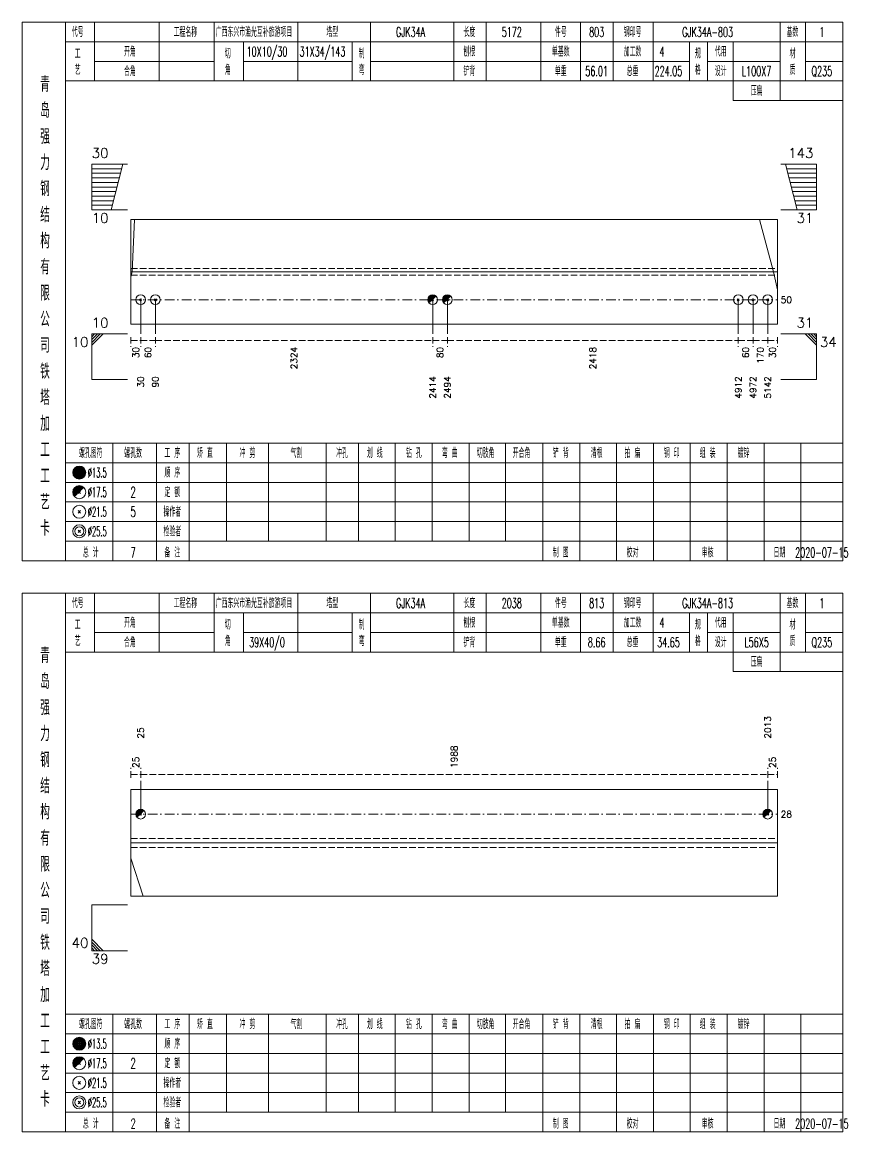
# Model space of a CAD drawing. Extents: x 0 to 2606, y -377 to 6479.
# Drawn here: x 1829.8 to 2082.7, y 2975 to 3315 of the extents above; entities that cross this region are included whole.
import ezdxf
from ezdxf.enums import TextEntityAlignment as Align

# ---------------------------------------------------------------- set-up
doc = ezdxf.new("R2010")
doc.units = 0
doc.header["$MEASUREMENT"] = 0
doc.linetypes.add('一点画线', pattern=[5.2, 3, -1, 0.2, -1])
doc.linetypes.add('虚线', pattern=[2.75, 2, -0.75])
doc.layers.get('0').update_dxf_attribs({"linetype": 'CONTINUOUS', "lineweight": 25})
doc.layers.add('1', color=7, linetype='CONTINUOUS', lineweight=25)
doc.layers.add('4', color=7, linetype='CONTINUOUS', lineweight=25)
doc.styles.get("Standard").update_dxf_attribs({"font": 'simplex.shx', "width": 0.7, "height": 3, "bigfont": 'gbhzfs.shx'})

msp = doc.modelspace()

# ---------------------------------------------------------------- linework, layer by layer
at = {"color": 7, "linetype": 'Continuous', "lineweight": 13}
for p, q in [((1851.1, 3271.5), (1862.1, 3271.5)), ((1851.1, 3257.5), (1851.1, 3271.5)), ((1857.1, 3257.5), (1860.6, 3271.5)), ((2073.2, 3271.5), (2062.2, 3271.5)), ((2067.2, 3257.5), (2063.7, 3271.5)), ((2073.2, 3257.5), (2073.2, 3271.5)), ((1851.1, 3270.1), (1860.25, 3270.1)), ((1851.1, 3268.7), (1859.9, 3268.7)), ((2073.2, 3270.1), (2064.05, 3270.1)), ((2073.2, 3268.7), (2064.4, 3268.7)), ((1851.1, 3267.3), (1859.55, 3267.3)), ((1851.1, 3265.9), (1859.2, 3265.9)), ((1851.1, 3264.5), (1858.85, 3264.5)), ((2073.2, 3267.3), (2064.75, 3267.3)), ((2073.2, 3265.9), (2065.1, 3265.9)), ((2073.2, 3264.5), (2065.45, 3264.5)), ((1851.1, 3263.1), (1858.5, 3263.1)), ((1851.1, 3261.7), (1858.15, 3261.7)), ((2073.2, 3263.1), (2065.8, 3263.1)), ((2073.2, 3261.7), (2066.15, 3261.7)), ((1851.1, 3260.3), (1857.8, 3260.3)), ((1851.1, 3258.9), (1857.45, 3258.9)), ((1851.1, 3257.5), (1862.1, 3257.5)), ((2073.2, 3257.5), (2062.2, 3257.5)), ((2073.2, 3260.3), (2066.5, 3260.3)), ((2073.2, 3258.9), (2066.85, 3258.9)), ((1863.48, 3238.5), (1864.25, 3254.55)), ((2060.01, 3238.5), (2055.72, 3254.55)), ((1863.1, 3236.89), (1863.48, 3238.5)), ((2061.2, 3233.04), (2060.01, 3238.5)), ((1866.1, 3229.95), (1866.1, 3219.5)), ((1870.6, 3229.95), (1870.6, 3219.5)), ((1955.56, 3229.95), (1955.56, 3219.5)), ((1960.06, 3229.95), (1960.06, 3219.5)), ((2049.2, 3229.95), (2049.2, 3219.5)), ((2053.7, 3229.95), (2053.7, 3219.5)), ((2058.2, 3229.95), (2058.2, 3219.5)), ((1851.1, 3219.5), (1862.1, 3219.5)), ((1851.1, 3219.5), (1851.1, 3205.5)), ((1851.97, 3219.5), (1851.1, 3218.62)), ((1852.85, 3219.5), (1851.1, 3217.75)), ((1853.72, 3219.5), (1851.1, 3216.88)), ((1854.6, 3219.5), (1851.1, 3216)), ((2073.2, 3219.5), (2062.2, 3219.5)), ((2069.7, 3219.5), (2073.2, 3216)), ((2070.57, 3219.5), (2073.2, 3216.88)), ((2071.45, 3219.5), (2073.2, 3217.75)), ((2072.32, 3219.5), (2073.2, 3218.62)), ((2073.2, 3219.5), (2073.2, 3205.5)), ((1851.1, 3205.5), (1862.1, 3205.5)), ((2073.2, 3205.5), (2062.2, 3205.5)), ((1866.1, 3072.34), (1866.1, 3082.5)), ((2058.2, 3072.34), (2058.2, 3082.5)), ((1863.1, 3058.83), (1866.89, 3047.16)), ((1851.1, 3044.5), (1862.1, 3044.5)), ((1851.1, 3044.5), (1851.1, 3030.5)), ((1854.6, 3030.5), (1851.1, 3034)), ((1853.72, 3030.5), (1851.1, 3033.12)), ((1852.85, 3030.5), (1851.1, 3032.25)), ((1851.97, 3030.5), (1851.1, 3031.38)), ((1851.1, 3030.5), (1862.1, 3030.5))]:
    msp.add_line(p, q, dxfattribs=at)
at = {"color": 7, "linetype": 'Continuous', "lineweight": 18}
for p, q in [((1863.1, 3254.55), (1863.1, 3222.45)), ((1863.1, 3254.55), (2061.2, 3254.55)), ((2061.2, 3254.55), (2061.2, 3222.45)), ((1863.1, 3238.5), (2061.2, 3238.5)), ((1863.1, 3079.84), (1863.1, 3047.16)), ((1863.1, 3079.84), (2061.2, 3079.84)), ((2061.2, 3079.84), (2061.2, 3047.16)), ((1863.1, 3063.5), (2061.2, 3063.5))]:
    msp.add_line(p, q, dxfattribs=at)
at = {"color": 1, "linetype": '虚线', "lineweight": 18}
for p, q in [((1863.1, 3239.55), (2061.2, 3239.55)), ((1863.1, 3237.45), (2061.2, 3237.45)), ((1863.1, 3064.84), (2061.2, 3064.84)), ((1863.1, 3062.16), (2061.2, 3062.16))]:
    msp.add_line(p, q, dxfattribs=at)
at = {"color": 3, "linetype": '一点画线', "lineweight": 13}
for p, q in [((1863.1, 3229.95), (2061.2, 3229.95)), ((1863.1, 3072.34), (2061.2, 3072.34))]:
    msp.add_line(p, q, dxfattribs=at)
at = {"color": 8, "linetype": '虚线', "lineweight": 9}
for p, q in [((1863.1, 3218.5), (1863.1, 3215.5)), ((1863.1, 3217.5), (1866.1, 3217.5)), ((1866.1, 3218.5), (1866.1, 3215.5)), ((1866.1, 3218.5), (1866.1, 3215.5)), ((1866.1, 3217.5), (1870.6, 3217.5)), ((1870.6, 3218.5), (1870.6, 3215.5)), ((1870.6, 3218.5), (1870.6, 3215.5)), ((1870.6, 3217.5), (1955.56, 3217.5)), ((1955.56, 3218.5), (1955.56, 3215.5)), ((1955.56, 3218.5), (1955.56, 3215.5)), ((1955.56, 3217.5), (1960.06, 3217.5)), ((1960.06, 3218.5), (1960.06, 3215.5)), ((1960.06, 3218.5), (1960.06, 3215.5)), ((1960.06, 3217.5), (2049.2, 3217.5)), ((2049.2, 3218.5), (2049.2, 3215.5)), ((2049.2, 3218.5), (2049.2, 3215.5)), ((2049.2, 3217.5), (2053.7, 3217.5)), ((2053.7, 3218.5), (2053.7, 3215.5)), ((2053.7, 3218.5), (2053.7, 3215.5)), ((2053.7, 3217.5), (2058.2, 3217.5)), ((2058.2, 3218.5), (2058.2, 3215.5)), ((2058.2, 3218.5), (2058.2, 3215.5)), ((2058.2, 3217.5), (2061.2, 3217.5)), ((2061.2, 3218.5), (2061.2, 3215.5)), ((1863.1, 3083.5), (1863.1, 3086.5)), ((1863.1, 3084.5), (1866.1, 3084.5)), ((1866.1, 3083.5), (1866.1, 3086.5)), ((1866.1, 3083.5), (1866.1, 3086.5)), ((1866.1, 3084.5), (2058.2, 3084.5)), ((2058.2, 3083.5), (2058.2, 3086.5)), ((2058.2, 3083.5), (2058.2, 3086.5)), ((2058.2, 3084.5), (2061.2, 3084.5)), ((2061.2, 3083.5), (2061.2, 3086.5))]:
    msp.add_line(p, q, dxfattribs=at)
at = {"color": 7, "linetype": 'Continuous', "lineweight": 0}
for p, q in [((1865.8, 3072.04), (1866.4, 3072.64)), ((1865.8, 3072.64), (1866.4, 3072.04)), ((2057.9, 3072.04), (2058.5, 3072.64)), ((2057.9, 3072.64), (2058.5, 3072.04))]:
    msp.add_line(p, q, dxfattribs=at)
at = {"color": 7, "linetype": 'Continuous', "lineweight": 13}
for centre in [(1866.1, 3072.34), (2058.2, 3072.34)]:
    msp.add_circle(centre, 1.5, dxfattribs=at)
for centre, radius in [((1866.1, 3072.34), 1.35), ((2058.2, 3072.34), 1.35), ((1866.1, 3072.34), 1.2), ((1866.1, 3072.34), 1.05), ((1866.1, 3072.34), 0.9), ((1866.1, 3072.34), 0.75), ((1866.1, 3072.34), 0.6), ((1866.1, 3072.34), 0.45), ((1866.1, 3072.34), 0.3), ((1866.1, 3072.34), 0.15), ((2058.2, 3072.34), 1.2), ((2058.2, 3072.34), 1.05), ((2058.2, 3072.34), 0.9), ((2058.2, 3072.34), 0.75), ((2058.2, 3072.34), 0.6), ((2058.2, 3072.34), 0.45), ((2058.2, 3072.34), 0.3), ((2058.2, 3072.34), 0.15)]:
    msp.add_arc(centre, radius, 45, 225, dxfattribs=at)
at = {"layer": '1', "color": 7, "linetype": 'Continuous', "lineweight": 13}
for p, q in [((1865.8, 3229.65), (1866.4, 3230.25)), ((1866.4, 3229.65), (1865.8, 3230.25)), ((1870.3, 3229.65), (1870.9, 3230.25)), ((1870.9, 3229.65), (1870.3, 3230.25)), ((2048.9, 3229.65), (2049.5, 3230.25)), ((2049.5, 3229.65), (2048.9, 3230.25)), ((2053.4, 3229.65), (2054, 3230.25)), ((2054, 3229.65), (2053.4, 3230.25)), ((2057.9, 3229.65), (2058.5, 3230.25)), ((2058.5, 3229.65), (2057.9, 3230.25))]:
    msp.add_line(p, q, dxfattribs=at)
at = {"layer": '1', "color": 7, "linetype": 'Continuous', "lineweight": 0}
for p, q in [((1955.26, 3229.65), (1955.86, 3230.25)), ((1955.26, 3230.25), (1955.86, 3229.65)), ((1959.76, 3229.65), (1960.36, 3230.25)), ((1959.76, 3230.25), (1960.36, 3229.65))]:
    msp.add_line(p, q, dxfattribs=at)
at = {"layer": '1', "color": 7, "linetype": 'Continuous', "lineweight": 18}
for p, q in [((1863.1, 3222.45), (2061.2, 3222.45)), ((1863.1, 3047.16), (2061.2, 3047.16))]:
    msp.add_line(p, q, dxfattribs=at)
at = {"layer": '1', "color": 7, "linetype": 'Continuous', "lineweight": 13}
for centre in [(1866.1, 3229.95), (1870.6, 3229.95), (1955.56, 3229.95), (1960.06, 3229.95), (2049.2, 3229.95), (2053.7, 3229.95), (2058.2, 3229.95)]:
    msp.add_circle(centre, 1.5, dxfattribs=at)
for centre, radius in [((1955.56, 3229.95), 1.35), ((1955.56, 3229.95), 1.2), ((1955.56, 3229.95), 1.05), ((1955.56, 3229.95), 0.9), ((1955.56, 3229.95), 0.75), ((1955.56, 3229.95), 0.6), ((1955.56, 3229.95), 0.45), ((1955.56, 3229.95), 0.3), ((1955.56, 3229.95), 0.15), ((1960.06, 3229.95), 1.35), ((1960.06, 3229.95), 1.2), ((1960.06, 3229.95), 1.05), ((1960.06, 3229.95), 0.9), ((1960.06, 3229.95), 0.75), ((1960.06, 3229.95), 0.6), ((1960.06, 3229.95), 0.45), ((1960.06, 3229.95), 0.3), ((1960.06, 3229.95), 0.15)]:
    msp.add_arc(centre, radius, 45, 225, dxfattribs=at)
at = {"layer": '4', "color": 1, "linetype": 'Continuous', "lineweight": 18}
for p, q in [((1843.1, 3150), (1843.1, 3315)), ((1852, 3297), (1852, 3315)), ((1871.8, 3297), (1871.8, 3315)), ((1888.6, 3297), (1888.6, 3315)), ((1914.2, 3297), (1914.2, 3315)), ((1936.5, 3297), (1936.5, 3315)), ((1962, 3297), (1962, 3315)), ((1972, 3297), (1972, 3315)), ((1988.7, 3297), (1988.7, 3315)), ((2000.9, 3297), (2000.9, 3315)), ((2010.9, 3297), (2010.9, 3315)), ((2023.1, 3297), (2023.1, 3315)), ((2062, 3291), (2062, 3315)), ((2069.8, 3297), (2069.8, 3315)), ((1843.1, 3309), (2081.2, 3309)), ((1897.6, 3297), (1897.6, 3309)), ((1930.9, 3297), (1930.9, 3309)), ((2034.2, 3297), (2034.2, 3309)), ((2039.8, 3297), (2039.8, 3309)), ((2047.6, 3291), (2047.6, 3309)), ((1852, 3303), (1888.6, 3303)), ((1897.6, 3303), (1930.9, 3303)), ((1936.5, 3303), (2034.2, 3303)), ((2039.8, 3303), (2062, 3303)), ((2069.8, 3303), (2081.2, 3303)), ((1843.1, 3297), (2081.2, 3297)), ((2047.6, 3291), (2081.2, 3291)), ((1843.1, 3186), (2081.2, 3186)), ((1857.6, 3150), (1857.6, 3186)), ((1870.9, 3150), (1870.9, 3186)), ((1881, 3150), (1881, 3186)), ((1892.4, 3156), (1892.4, 3186)), ((1905.3, 3156), (1905.3, 3186)), ((1922.9, 3156), (1922.9, 3186)), ((1932.8, 3156), (1932.8, 3186)), ((1944.1, 3156), (1944.1, 3186)), ((1955.4, 3156), (1955.4, 3186)), ((1966.7, 3156), (1966.7, 3186)), ((1977.9, 3156), (1977.9, 3186)), ((1989.3, 3156), (1989.3, 3186)), ((2000.6, 3156), (2000.6, 3186)), ((2011.9, 3156), (2011.9, 3186)), ((2023.2, 3156), (2023.2, 3186)), ((2034.5, 3156), (2034.5, 3186)), ((2045.8, 3156), (2045.8, 3186)), ((2057.1, 3156), (2057.1, 3186)), ((2068.4, 3156), (2068.4, 3186)), ((1843.1, 3180), (2081.2, 3180)), ((1843.1, 3174), (2081.2, 3174)), ((1843.1, 3168), (2081.2, 3168)), ((1843.1, 3162), (2081.2, 3162)), ((1843.1, 3156), (2081.2, 3156)), ((1989.3, 3150), (1989.3, 3156)), ((2000.6, 3150), (2000.6, 3156)), ((2011.9, 3150), (2011.9, 3156)), ((2023.2, 3150), (2023.2, 3156)), ((2034.5, 3150), (2034.5, 3156)), ((2045.8, 3150), (2045.8, 3156)), ((2057.1, 3150), (2057.1, 3156)), ((2068.4, 3150), (2068.4, 3156)), ((1843.1, 2975), (1843.1, 3140)), ((1852, 3122), (1852, 3140)), ((1871.8, 3122), (1871.8, 3140)), ((1888.6, 3122), (1888.6, 3140)), ((1914.2, 3122), (1914.2, 3140)), ((1936.5, 3122), (1936.5, 3140)), ((1962, 3122), (1962, 3140)), ((1972, 3122), (1972, 3140)), ((1988.7, 3122), (1988.7, 3140)), ((2000.9, 3122), (2000.9, 3140)), ((2010.9, 3122), (2010.9, 3140)), ((2023.1, 3122), (2023.1, 3140)), ((2062, 3116), (2062, 3140)), ((2069.8, 3122), (2069.8, 3140)), ((1843.1, 3134), (2081.2, 3134)), ((1897.6, 3122), (1897.6, 3134)), ((1930.9, 3122), (1930.9, 3134)), ((2034.2, 3122), (2034.2, 3134)), ((2039.8, 3122), (2039.8, 3134)), ((2047.6, 3116), (2047.6, 3134)), ((1852, 3128), (1888.6, 3128)), ((1897.6, 3128), (1930.9, 3128)), ((1936.5, 3128), (2034.2, 3128)), ((2039.8, 3128), (2062, 3128)), ((2069.8, 3128), (2081.2, 3128)), ((1843.1, 3122), (2081.2, 3122)), ((2047.6, 3116), (2081.2, 3116)), ((1843.1, 3011), (2081.2, 3011)), ((1857.6, 2975), (1857.6, 3011)), ((1870.9, 2975), (1870.9, 3011)), ((1881, 2975), (1881, 3011)), ((1892.4, 2981), (1892.4, 3011)), ((1905.3, 2981), (1905.3, 3011)), ((1922.9, 2981), (1922.9, 3011)), ((1932.8, 2981), (1932.8, 3011)), ((1944.1, 2981), (1944.1, 3011)), ((1955.4, 2981), (1955.4, 3011)), ((1966.7, 2981), (1966.7, 3011)), ((1977.9, 2981), (1977.9, 3011)), ((1989.3, 2981), (1989.3, 3011)), ((2000.6, 2981), (2000.6, 3011)), ((2011.9, 2981), (2011.9, 3011)), ((2023.2, 2981), (2023.2, 3011)), ((2034.5, 2981), (2034.5, 3011)), ((2045.8, 2981), (2045.8, 3011)), ((2057.1, 2981), (2057.1, 3011)), ((2068.4, 2981), (2068.4, 3011)), ((1843.1, 3005), (2081.2, 3005)), ((1843.1, 2999), (2081.2, 2999)), ((1843.1, 2993), (2081.2, 2993)), ((1843.1, 2987), (2081.2, 2987)), ((1843.1, 2981), (2081.2, 2981)), ((1989.3, 2975), (1989.3, 2981)), ((2000.6, 2975), (2000.6, 2981)), ((2011.9, 2975), (2011.9, 2981)), ((2023.2, 2975), (2023.2, 2981)), ((2034.5, 2975), (2034.5, 2981)), ((2045.8, 2975), (2045.8, 2981)), ((2057.1, 2975), (2057.1, 2981)), ((2068.4, 2975), (2068.4, 2981))]:
    msp.add_line(p, q, dxfattribs=at)
at = {"layer": '4', "color": 7, "linetype": 'Continuous', "lineweight": 13}
for p, q in [((1847.1, 3176.8), (1847.5, 3177.2)), ((1847.5, 3176.8), (1847.1, 3177.2)), ((1846.9, 3164.6), (1847.7, 3165.4)), ((1847.7, 3164.6), (1846.9, 3165.4)), ((1846.9, 3158.6), (1847.7, 3159.4)), ((1847.7, 3158.6), (1846.9, 3159.4)), ((1847.1, 3001.8), (1847.5, 3002.2)), ((1847.5, 3001.8), (1847.1, 3002.2)), ((1846.9, 2989.6), (1847.7, 2990.4)), ((1847.7, 2989.6), (1846.9, 2990.4)), ((1846.9, 2983.6), (1847.7, 2984.4)), ((1847.7, 2983.6), (1846.9, 2984.4))]:
    msp.add_line(p, q, dxfattribs=at)
at = {"layer": '4', "color": 7, "linetype": 'Continuous', "lineweight": 0}
for p, q in [((1846.9, 3170.6), (1847.7, 3171.4)), ((1846.9, 3171.4), (1847.7, 3170.6)), ((1846.9, 2995.6), (1847.7, 2996.4)), ((1846.9, 2996.4), (1847.7, 2995.6))]:
    msp.add_line(p, q, dxfattribs=at)
at = {"layer": '4', "color": 1, "linetype": 'Continuous', "lineweight": 18}
for points in [[(1829.8, 3315), (1829.8, 3150), (2081.2, 3150), (2081.2, 3315)], [(1829.8, 3140), (1829.8, 2975), (2081.2, 2975), (2081.2, 3140)]]:
    msp.add_lwpolyline(points, close=True, dxfattribs=at)
at = {"layer": '4', "color": 7, "linetype": 'Continuous', "lineweight": 13}
for centre, radius in [((1847.3, 3177), 2), ((1847.3, 3177), 1.8), ((1847.3, 3177), 1.6), ((1847.3, 3177), 1.4), ((1847.3, 3177), 1.2), ((1847.3, 3177), 1), ((1847.3, 3177), 0.8), ((1847.3, 3177), 0.6), ((1847.3, 3177), 0.4), ((1847.3, 3177), 0.2), ((1847.3, 3171), 2), ((1847.3, 3165), 2), ((1847.3, 3159), 2), ((1847.3, 3159), 1.4), ((1847.3, 3002), 2), ((1847.3, 3002), 1.8), ((1847.3, 3002), 1.6), ((1847.3, 3002), 1.4), ((1847.3, 3002), 1.2), ((1847.3, 3002), 1), ((1847.3, 3002), 0.8), ((1847.3, 3002), 0.6), ((1847.3, 3002), 0.4), ((1847.3, 3002), 0.2), ((1847.3, 2996), 2), ((1847.3, 2990), 2), ((1847.3, 2984), 2), ((1847.3, 2984), 1.4)]:
    msp.add_circle(centre, radius, dxfattribs=at)
for centre, radius in [((1847.3, 3171), 1.8), ((1847.3, 3171), 1.6), ((1847.3, 3171), 1.4), ((1847.3, 3171), 1.2), ((1847.3, 3171), 1), ((1847.3, 3171), 0.8), ((1847.3, 3171), 0.6), ((1847.3, 3171), 0.4), ((1847.3, 3171), 0.2), ((1847.3, 2996), 1.8), ((1847.3, 2996), 1.6), ((1847.3, 2996), 1.4), ((1847.3, 2996), 1.2), ((1847.3, 2996), 1), ((1847.3, 2996), 0.8), ((1847.3, 2996), 0.6), ((1847.3, 2996), 0.4), ((1847.3, 2996), 0.2)]:
    msp.add_arc(centre, radius, 45, 225, dxfattribs=at)

# ---------------------------------------------------------------- texts
at = {"color": 7, "linetype": 'Continuous', "lineweight": 13}
for s, p in [('30', (1851.1, 3272.5)), ('10', (1851.1, 3220.5))]:
    msp.add_text(s, height=3, dxfattribs=at).set_placement(p, align=Align.BOTTOM_LEFT)
for s, p in [('143', (2072.2, 3272.5)), ('31', (2072.2, 3220.5)), ('40', (1850.1, 3030.5))]:
    msp.add_text(s, height=3, dxfattribs=at).set_placement(p, align=Align.BOTTOM_RIGHT)
for s, p in [('10', (1851.1, 3256.5)), ('34', (2074.2, 3218.5)), ('39', (1851.1, 3029.5))]:
    msp.add_text(s, height=3, dxfattribs=at).set_placement(p, align=Align.TOP_LEFT)
for s, p in [('31', (2072.2, 3256.5)), ('10', (1850.1, 3218.5))]:
    msp.add_text(s, height=3, dxfattribs=at).set_placement(p, align=Align.TOP_RIGHT)
for s, p in [('50', (2062.2, 3229.95)), ('28', (2062.2, 3072.34))]:
    msp.add_text(s, height=2, dxfattribs=at).set_placement(p, align=Align.MIDDLE_LEFT)
at = {"color": 8, "linetype": 'Continuous', "lineweight": 9}
for s, p in [('30', (1864.6, 3215.5)), ('60', (1868.35, 3215.5)), ('2324', (1913.08, 3215.5)), ('80', (1957.81, 3215.5)), ('2418', (2004.63, 3215.5)), ('60', (2051.45, 3215.5)), ('170', (2055.95, 3215.5)), ('30', (2059.7, 3215.5))]:
    msp.add_text(s, height=2, rotation=90, dxfattribs=at).set_placement(p, align=Align.MIDDLE_RIGHT)
at = {"color": 7, "linetype": 'Continuous', "lineweight": 13}
for s, p in [('2013', (2058.2, 3095.5)), ('25', (1866.1, 3095.5))]:
    msp.add_text(s, height=2, rotation=90, dxfattribs=at).set_placement(p, align=Align.MIDDLE_LEFT)
at = {"color": 8, "linetype": 'Continuous', "lineweight": 9}
for s, p in [('1988', (1962.15, 3086.5)), ('25', (1864.6, 3086.5)), ('25', (2059.7, 3086.5))]:
    msp.add_text(s, height=2, rotation=90, dxfattribs=at).set_placement(p, align=Align.MIDDLE_LEFT)
at = {"layer": '1', "color": 7, "linetype": 'Continuous', "lineweight": 13}
for s, p in [('30', (1866.1, 3206.5)), ('90', (1870.6, 3206.5)), ('2414', (1955.56, 3206.5)), ('2494', (1960.06, 3206.5)), ('4912', (2049.2, 3206.5)), ('4972', (2053.7, 3206.5)), ('5142', (2058.2, 3206.5))]:
    msp.add_text(s, height=2, rotation=90, dxfattribs=at).set_placement(p, align=Align.MIDDLE_RIGHT)
at = {"layer": '4', "color": 1, "linetype": 'Continuous', "lineweight": 13}
for s, height, width, p in [('代号', 3, 0.6, (1846.8, 3312)), ('工程名称', 3, 0.6, (1879.8, 3312)), ('广西东兴市渔光互补旅游项目', 3, 0.6, (1900.8, 3312)), ('塔型', 3, 0.6, (1924.8, 3312)), ('GJK34A', 3, 0.6, (1948.8, 3312)), ('长度', 3, 0.6, (1966.8, 3312)), ('5172', 3, 0.6, (1979.8, 3312)), ('件号', 3, 0.6, (1994.8, 3312)), ('803', 3, 0.6, (2005.8, 3312)), ('钢印号', 3, 0.6, (2016.8, 3312)), ('GJK34A-803', 3, 0.6, (2039.8, 3312)), ('基数', 3, 0.6, (2065.8, 3312)), ('1', 3, 0.6, (2074.8, 3312)), ('工', 3, 0.6, (1846.8, 3305.4)), ('开角', 3, 0.6, (1862.8, 3306)), ('切', 3, 0.6, (1892.8, 3305.4)), ('10X10/30', 3, 0.6, (1904.8, 3306)), ('31X34/143', 3, 0.6, (1921.8, 3306)), ('制', 3, 0.6, (1933.8, 3305.4)), ('刨根', 3, 0.6, (1966.8, 3306)), ('单基数', 3, 0.6, (1994.8, 3306)), ('加工数', 3, 0.6, (2016.8, 3306)), ('4', 3, 0.6, (2025.8, 3306)), ('规', 3, 0.6, (2036.8, 3305.4)), ('代用', 3, 0.6, (2043.8, 3306)), ('材', 3, 0.6, (2065.8, 3305.4)), ('艺', 3, 0.6, (1846.8, 3300.4)), ('合角', 3, 0.6, (1862.8, 3300)), ('角', 3, 0.6, (1892.8, 3300.4)), ('弯', 3, 0.6, (1933.8, 3300.4)), ('铲背', 3, 0.6, (1966.8, 3300)), ('单重', 3, 0.6, (1994.8, 3300)), ('56.01', 3, 0.6, (2005.8, 3300)), ('总重', 3, 0.6, (2016.8, 3300)), ('224.05', 3, 0.6, (2027.8, 3300)), ('格', 3, 0.6, (2036.8, 3300.4)), ('设计', 3, 0.6, (2043.8, 3300)), ('L100X7', 3, 0.6, (2054.8, 3300)), ('质', 3, 0.6, (2065.8, 3300.4)), ('Q235', 3, 0.6, (2074.8, 3300)), ('青', 4.6, 0.8, (1836.8, 3296)), ('压扁', 3, 0.6, (2054.8, 3294)), ('岛', 4.6, 0.8, (1836.8, 3288)), ('强', 4.6, 0.8, (1836.8, 3280)), ('力', 4.6, 0.8, (1836.8, 3272)), ('钢', 4.6, 0.8, (1836.8, 3264)), ('结', 4.6, 0.8, (1836.8, 3256)), ('构', 4.6, 0.8, (1836.8, 3248)), ('有', 4.6, 0.8, (1836.8, 3240)), ('限', 4.6, 0.8, (1836.8, 3232)), ('公', 4.6, 0.8, (1836.8, 3224)), ('司', 4.6, 0.8, (1836.8, 3216)), ('铁', 4.6, 0.8, (1836.8, 3208)), ('塔', 4.6, 0.8, (1836.8, 3200)), ('加', 4.6, 0.8, (1836.8, 3192)), ('工', 4.6, 0.8, (1836.8, 3184)), ('螺孔图符', 3, 0.6, (1850.8, 3183)), ('螺孔数', 3, 0.6, (1863.8, 3183)), ('工 序', 3, 0.6, (1875.8, 3183)), ('矫 直', 3, 0.6, (1885.8, 3183)), ('冲 剪', 3, 0.6, (1898.8, 3183)), ('气割', 3, 0.6, (1913.8, 3183)), ('冲孔', 3, 0.6, (1927.8, 3183)), ('划 线', 3, 0.6, (1937.8, 3183)), ('钻 孔', 3, 0.6, (1949.8, 3183)), ('弯 曲', 3, 0.6, (1960.8, 3183)), ('切肢角', 3, 0.6, (1971.8, 3183)), ('开合角', 3, 0.6, (1982.8, 3183)), ('铲 背', 3, 0.6, (1994.8, 3183)), ('清根', 3, 0.6, (2005.8, 3183)), ('拍 扁', 3, 0.6, (2016.8, 3183)), ('钢 印', 3, 0.6, (2028.8, 3183)), ('组 装', 3, 0.6, (2039.8, 3183)), ('镀锌', 3, 0.6, (2050.8, 3183)), ('工', 4.6, 0.8, (1836.8, 3176)), ('%%C13.5', 3, 0.5, (1852.8, 3177)), ('顺 序', 3, 0.6, (1875.8, 3177)), ('%%C17.5', 3, 0.5, (1852.8, 3171)), ('2', 3.2, 0.6, (1863.8, 3171)), ('定 额', 3, 0.6, (1875.8, 3171)), ('艺', 4.6, 0.8, (1836.8, 3168)), ('%%C21.5', 3, 0.5, (1852.8, 3165)), ('5', 3.2, 0.6, (1863.8, 3165)), ('操作者', 3, 0.6, (1875.8, 3165)), ('卡', 4.6, 0.8, (1836.8, 3160)), ('%%C25.5', 3, 0.5, (1852.8, 3159)), ('检验者', 3, 0.6, (1875.8, 3159)), ('总 计', 3, 0.6, (1850.8, 3152.5)), ('7', 3, 0.6, (1863.8, 3152.5)), ('备 注', 3, 0.6, (1875.8, 3152.5)), ('制 图', 3, 0.6, (1994.8, 3152.5)), ('校对', 3, 0.6, (2016.8, 3152.5)), ('审核', 3, 0.6, (2039.8, 3152.5)), ('日期', 3, 0.6, (2061.8, 3152.5)), ('2020-07-15', 3, 0.6, (2074.8, 3152.5)), ('代号', 3, 0.6, (1846.8, 3137)), ('工程名称', 3, 0.6, (1879.8, 3137)), ('广西东兴市渔光互补旅游项目', 3, 0.6, (1900.8, 3137)), ('塔型', 3, 0.6, (1924.8, 3137)), ('GJK34A', 3, 0.6, (1948.8, 3137)), ('长度', 3, 0.6, (1966.8, 3137)), ('2038', 3, 0.6, (1979.8, 3137)), ('件号', 3, 0.6, (1994.8, 3137)), ('813', 3, 0.6, (2005.8, 3137)), ('钢印号', 3, 0.6, (2016.8, 3137)), ('GJK34A-813', 3, 0.6, (2039.8, 3137)), ('基数', 3, 0.6, (2065.8, 3137)), ('1', 3, 0.6, (2074.8, 3137)), ('工', 3, 0.6, (1846.8, 3130.4)), ('开角', 3, 0.6, (1862.8, 3131)), ('切', 3, 0.6, (1892.8, 3130.4)), ('制', 3, 0.6, (1933.8, 3130.4)), ('刨根', 3, 0.6, (1966.8, 3131)), ('单基数', 3, 0.6, (1994.8, 3131)), ('加工数', 3, 0.6, (2016.8, 3131)), ('4', 3, 0.6, (2025.8, 3131)), ('规', 3, 0.6, (2036.8, 3130.4)), ('代用', 3, 0.6, (2043.8, 3131)), ('材', 3, 0.6, (2065.8, 3130.4)), ('艺', 3, 0.6, (1846.8, 3125.4)), ('合角', 3, 0.6, (1862.8, 3125)), ('角', 3, 0.6, (1892.8, 3125.4)), ('39X40/0', 3, 0.6, (1904.8, 3125)), ('弯', 3, 0.6, (1933.8, 3125.4)), ('铲背', 3, 0.6, (1966.8, 3125)), ('单重', 3, 0.6, (1994.8, 3125)), ('8.66', 3, 0.6, (2005.8, 3125)), ('总重', 3, 0.6, (2016.8, 3125)), ('34.65', 3, 0.6, (2027.8, 3125)), ('格', 3, 0.6, (2036.8, 3125.4)), ('设计', 3, 0.6, (2043.8, 3125)), ('L56X5', 3, 0.6, (2054.8, 3125)), ('质', 3, 0.6, (2065.8, 3125.4)), ('Q235', 3, 0.6, (2074.8, 3125)), ('青', 4.6, 0.8, (1836.8, 3121)), ('压扁', 3, 0.6, (2054.8, 3119)), ('岛', 4.6, 0.8, (1836.8, 3113)), ('强', 4.6, 0.8, (1836.8, 3105)), ('力', 4.6, 0.8, (1836.8, 3097)), ('钢', 4.6, 0.8, (1836.8, 3089)), ('结', 4.6, 0.8, (1836.8, 3081)), ('构', 4.6, 0.8, (1836.8, 3073)), ('有', 4.6, 0.8, (1836.8, 3065)), ('限', 4.6, 0.8, (1836.8, 3057)), ('公', 4.6, 0.8, (1836.8, 3049)), ('司', 4.6, 0.8, (1836.8, 3041)), ('铁', 4.6, 0.8, (1836.8, 3033)), ('塔', 4.6, 0.8, (1836.8, 3025)), ('加', 4.6, 0.8, (1836.8, 3017)), ('工', 4.6, 0.8, (1836.8, 3009)), ('螺孔图符', 3, 0.6, (1850.8, 3008)), ('螺孔数', 3, 0.6, (1863.8, 3008)), ('工 序', 3, 0.6, (1875.8, 3008)), ('矫 直', 3, 0.6, (1885.8, 3008)), ('冲 剪', 3, 0.6, (1898.8, 3008)), ('气割', 3, 0.6, (1913.8, 3008)), ('冲孔', 3, 0.6, (1927.8, 3008)), ('划 线', 3, 0.6, (1937.8, 3008)), ('钻 孔', 3, 0.6, (1949.8, 3008)), ('弯 曲', 3, 0.6, (1960.8, 3008)), ('切肢角', 3, 0.6, (1971.8, 3008)), ('开合角', 3, 0.6, (1982.8, 3008)), ('铲 背', 3, 0.6, (1994.8, 3008)), ('清根', 3, 0.6, (2005.8, 3008)), ('拍 扁', 3, 0.6, (2016.8, 3008)), ('钢 印', 3, 0.6, (2028.8, 3008)), ('组 装', 3, 0.6, (2039.8, 3008)), ('镀锌', 3, 0.6, (2050.8, 3008)), ('工', 4.6, 0.8, (1836.8, 3001)), ('%%C13.5', 3, 0.5, (1852.8, 3002)), ('顺 序', 3, 0.6, (1875.8, 3002)), ('艺', 4.6, 0.8, (1836.8, 2993)), ('%%C17.5', 3, 0.5, (1852.8, 2996)), ('2', 3.2, 0.6, (1863.8, 2996)), ('定 额', 3, 0.6, (1875.8, 2996)), ('%%C21.5', 3, 0.5, (1852.8, 2990)), ('操作者', 3, 0.6, (1875.8, 2990)), ('卡', 4.6, 0.8, (1836.8, 2985)), ('%%C25.5', 3, 0.5, (1852.8, 2984)), ('检验者', 3, 0.6, (1875.8, 2984)), ('总 计', 3, 0.6, (1850.8, 2977.5)), ('2', 3, 0.6, (1863.8, 2977.5)), ('备 注', 3, 0.6, (1875.8, 2977.5)), ('制 图', 3, 0.6, (1994.8, 2977.5)), ('校对', 3, 0.6, (2016.8, 2977.5)), ('审核', 3, 0.6, (2039.8, 2977.5)), ('日期', 3, 0.6, (2061.8, 2977.5)), ('2020-07-15', 3, 0.6, (2074.8, 2977.5))]:
    msp.add_text(s, height=height, dxfattribs=dict(at, width=width)).set_placement(p, align=Align.MIDDLE_CENTER)

doc.saveas('drawing.dxf')
